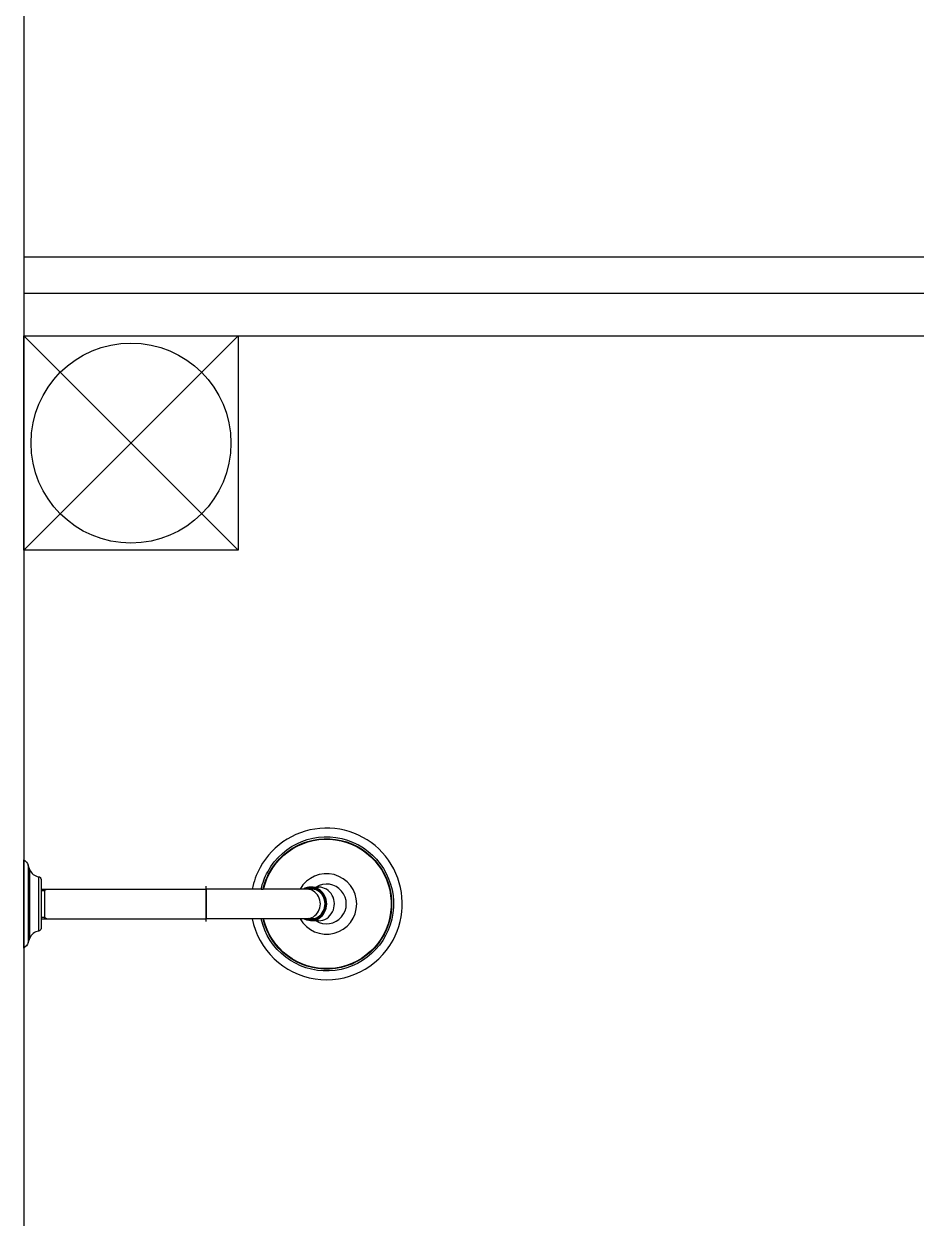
# Model space of a CAD drawing. Header units: millimetres. Extents: x 999 to 1260, y -38 to 225.
# Drawn here: x 1060.083 to 1060.708, y 77.735 to 78.57 of the extents above; entities that cross this region are included whole.
import ezdxf
from ezdxf.enums import TextEntityAlignment as Align

# ---------------------------------------------------------------- set-up
doc = ezdxf.new("R2010")
doc.units = ezdxf.units.MM
doc.linetypes.add('DASHDOT', pattern=[1, 0.5, -0.25, 0, -0.25])
doc.layers.add('I-ARQ', color=8, linetype='Continuous')
doc.styles.add('ROMANS', font='romans', dxfattribs={"oblique": 15})

# ---------------------------------------------------------------- blocks, each defined once
blk = doc.blocks.new('praça')
at = {"layer": 'I-ARQ'}
for p, q in [((1255.89582, 30.69884), (1253.42082, 30.69884)), ((1254.21582, 30.54884), (1254.06582, 30.69884)), ((1254.21582, 30.69884), (1254.06582, 30.54884)), ((1254.06582, 30.54884), (1254.06582, 30.69884)), ((1254.06582, 30.69884), (1254.21582, 30.69884)), ((1254.21582, 30.69884), (1254.21582, 29.33884)), ((1254.21582, 30.69884), (1254.21582, 30.54884)), ((1254.24582, 30.69884), (1254.24582, 29.33884)), ((1254.27082, 29.33884), (1254.27082, 30.69884)), ((1254.21582, 30.54884), (1254.06582, 30.54884))]:
    blk.add_line(p, q, dxfattribs=at)
at = {"layer": 'I-ARQ', "ltscale": 0.200747}
blk.add_lwpolyline([(1253.79119, 30.69584, -0.164371), (1253.78744, 30.69884), (1253.84921, 30.69884, -0.164371), (1253.84545, 30.69584)], format="xyb", dxfattribs=at)
at = {"layer": 'I-ARQ'}
blk.add_lwpolyline([(1253.84545, 30.69584), (1253.79119, 30.69584), (1253.79437, 30.69468), (1253.84227, 30.69468)], close=True, dxfattribs=at)
for points in [[(1253.79925, 30.68858, 0.280777), (1253.79437, 30.69468)], [(1253.83739, 30.68858, -0.377188), (1253.83541, 30.68683), (1253.80124, 30.68683, -0.377188), (1253.79925, 30.68858)], [(1253.84227, 30.69468, 0.280777), (1253.83739, 30.68858)], [(1253.80799, 30.53894, 0.700978), (1253.79288, 30.44034, 1), (1253.84376, 30.53347, 0.07613), (1253.82866, 30.53894)], [(1253.82866, 30.5327, -0.06962), (1253.84083, 30.52811, -5.480122), (1253.80799, 30.5327)], [(1253.80799, 30.50538, 3.836175), (1253.82866, 30.50538)], [(1253.80656, 30.49424, 1.802734), (1253.83009, 30.49424)]]:
    blk.add_lwpolyline(points, format="xyb", dxfattribs=at)
at = {"layer": 'I-ARQ', "ltscale": 0.352288}
blk.add_lwpolyline([(1253.83739, 30.68858), (1253.79925, 30.68858)], dxfattribs=at)
at = {"layer": 'I-ARQ', "ltscale": 0.029062}
for points in [[(1253.80902, 30.68683), (1253.80902, 30.6845), (1253.80799, 30.68271)], [(1253.82763, 30.68683), (1253.82763, 30.6845)]]:
    blk.add_lwpolyline(points, dxfattribs=at)
at = {"layer": 'I-ARQ'}
for points in [[(1253.80799, 30.68683), (1253.80799, 30.5712)], [(1253.82866, 30.68683), (1253.82866, 30.5712)]]:
    blk.add_lwpolyline(points, dxfattribs=at)
at = {"layer": 'I-ARQ', "ltscale": 0.242325}
blk.add_lwpolyline([(1253.82866, 30.6845), (1253.80799, 30.6845)], dxfattribs=at)
at = {"layer": 'I-ARQ', "ltscale": 0.218093}
blk.add_lwpolyline([(1253.82763, 30.6845), (1253.81016, 30.6845)], dxfattribs=at)
at = {"layer": 'I-ARQ', "ltscale": 0.025813}
blk.add_lwpolyline([(1253.82763, 30.6845), (1253.82866, 30.68271)], dxfattribs=at)
at = {"layer": 'I-ARQ', "linetype": 'DASHDOT', "ltscale": 0.30975}
blk.add_lwpolyline([(1253.80592, 30.5712), (1253.83073, 30.5712)], dxfattribs=at)
at = {"layer": 'I-ARQ', "ltscale": 0.06322}
for points in [[(1253.80799, 30.53894), (1253.80799, 30.5712)], [(1253.82866, 30.53894), (1253.82866, 30.5712)], [(1253.80799, 30.50538), (1253.80799, 30.53894)], [(1253.82866, 30.5327), (1253.82866, 30.53894)], [(1253.80799, 30.49589), (1253.80799, 30.50538)], [(1253.82866, 30.49589), (1253.82866, 30.50538)]]:
    blk.add_lwpolyline(points, dxfattribs=at)
at = {"layer": 'I-ARQ', "ltscale": 0.258125}
blk.add_lwpolyline([(1253.82866, 30.5712), (1253.80799, 30.5712)], dxfattribs=at)
at = {"layer": 'I-ARQ', "ltscale": 0.06322}
for points in [[(1253.82866, 30.5327), (1253.82866, 30.53134, -0.067971), (1253.8402, 30.52694, -5.429636), (1253.80799, 30.53134)], [(1253.82866, 30.50538), (1253.82866, 30.53101, -0.067551), (1253.84004, 30.52666, -5.416932), (1253.80799, 30.53101)]]:
    blk.add_lwpolyline(points, format="xyb", dxfattribs=at)
at = {"layer": 'I-ARQ', "ltscale": 0.067122}
blk.add_lwpolyline([(1253.80656, 30.49243), (1253.80656, 30.49792, -0.128945), (1253.80799, 30.50309)], format="xyb", dxfattribs=at)
at = {"layer": 'I-ARQ', "ltscale": 0.067121}
for points in [[(1253.83009, 30.4978), (1253.83009, 30.49424)], [(1253.83009, 30.49424), (1253.83009, 30.49243)]]:
    blk.add_lwpolyline(points, dxfattribs=at)
at = {"layer": 'I-ARQ'}
blk.add_circle((1254.14082, 30.62384), 0.07, dxfattribs=at)
for centre, major_axis, ratio, start_param, end_param in [((1253.81832, 30.4978), (0.01176, 0.00001), 0.942387, -0.000823, 0.496802), ((1253.81832, 30.49798), (0.01126, 0), 0.939693, 2.733001, 6.691776), ((1253.81832, 30.49798), (0.01116, 0), 0.939693, 2.754134, 6.670642), ((1253.81832, 30.4978), (0.01176, 0), 0.939692, 3.141596, 6.283189), ((1253.81832, 30.49785), (0.01055, 0), 0.939689, 2.94216, 3.141572), ((1253.81832, 30.49785), (0.01055, 0), 0.939693, 3.141565, 4.21239), ((1253.81832, 30.50095), (0.01034, 0), 0.939693, 3.141592, 6.283185), ((1253.81832, 30.49729), (0.00722, -0.00722), 0.999999, 3.73929, 3.900306), ((1253.81832, 30.49785), (0.01055, 0), 0.939693, 4.21239, 6.283157), ((1253.81832, 30.49729), (0.00722, 0.00722), 0.999997, -0.758712, -0.597695), ((1253.81832, 30.49785), (0.01055, 0), 0.939691, -0.000035, 0.199438), ((1253.81832, 30.49243), (0.01176, 0), 0.939693, 3.141561, 4.212386), ((1253.81832, 30.49243), (0.01176, 0), 0.939693, 4.21239, 6.283157)]:
    blk.add_ellipse(centre, major_axis=major_axis, ratio=ratio, start_param=start_param, end_param=end_param, dxfattribs=at)
at = {"layer": 'I-ARQ', "width": 1, "flags": 3}
blk.add_attdef('CODIGO', text='', height=0.024, rotation=360, dxfattribs=at).set_placement((1257.01582, 34.84445), align=Align.MIDDLE)
at = {"layer": 'I-ARQ', "text_generation_flag": 4, "width": 1, "flags": 3}
blk.add_attdef('CODIGO', text='', height=0.024, rotation=360, dxfattribs=at).set_placement((1258.87082, 16.02772), align=Align.MIDDLE)
at = {"layer": 'I-ARQ', "style": 'ROMANS', "width": 1}
blk.add_attdef('0.00', (1278.70341, -45.86682), '', height=0.36, dxfattribs=at)

msp = doc.modelspace()

# ---------------------------------------------------------------- block references
at = {"layer": 'I-ARQ', "rotation": 90}
msp.add_blockref('praça', (1090.78188, -1175.8639), dxfattribs=at)

doc.saveas('drawing.dxf')
